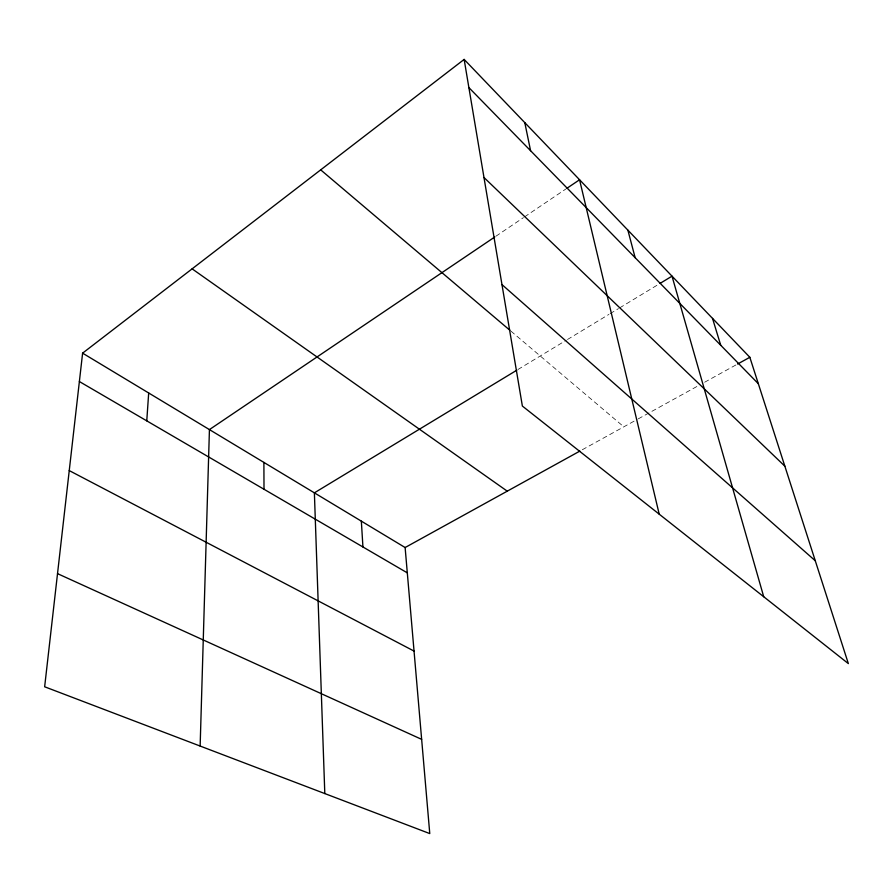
<?xml version="1.0" encoding="UTF-8"?>
<svg xmlns="http://www.w3.org/2000/svg" width="893" height="893" viewBox="0 0 893 893"><rect width="100%" height="100%" fill="white"/><g stroke="black" fill="none" stroke-linecap="round" stroke-linejoin="round"><path stroke-width="0.67" stroke-dasharray="4.46 3.35" d="M495.905 236.232L523.432 217.646M524.571 216.876L565.816 189.037M517.973 369.49L566.307 340.211M567.49 339.496L608.948 314.369M610.142 313.655L618.469 308.61M619.664 307.884L658.934 284.097M582.303 449.748L637.044 419.531M638.238 418.873L697.321 386.267M704.644 382.226L736.39 364.701M510.963 331.158L623.827 426.832"/><path stroke-width="1.34" d="M200.144 746.057L209.431 429.6L494.755 237.002M146.765 420.871L148.684 392.987M82.602 353.159L44.65 686.784L429.767 833.582L405.121 547.532L82.602 353.159L464.148 59.418L749.83 357.289L848.35 663.599L522.372 406.058L464.148 59.418M566.955 188.267L579.557 179.761L659.213 514.167M516.801 370.204L314.381 492.847L324.806 793.564M660.117 283.371L672.016 276.16L763.716 596.736M405.121 547.532L579.87 451.088M737.618 364.031L749.83 357.289M57.52 573.641L421.652 739.359M69.241 470.589L414.051 651.086M79.377 381.545L407.308 572.86M192.118 268.849L507.257 491.161M320.687 169.86L509.914 330.276M501.966 284.588L815.276 560.759M483.984 177.506L784.847 466.168M468.881 87.592L758.324 383.722M712.525 318.399L720.718 345.234M627.868 230.126L635.146 257.697M524.794 122.654L530.587 150.727M361.341 521.144L362.938 546.985M263.893 462.418L264.004 489.264"/></g></svg>
